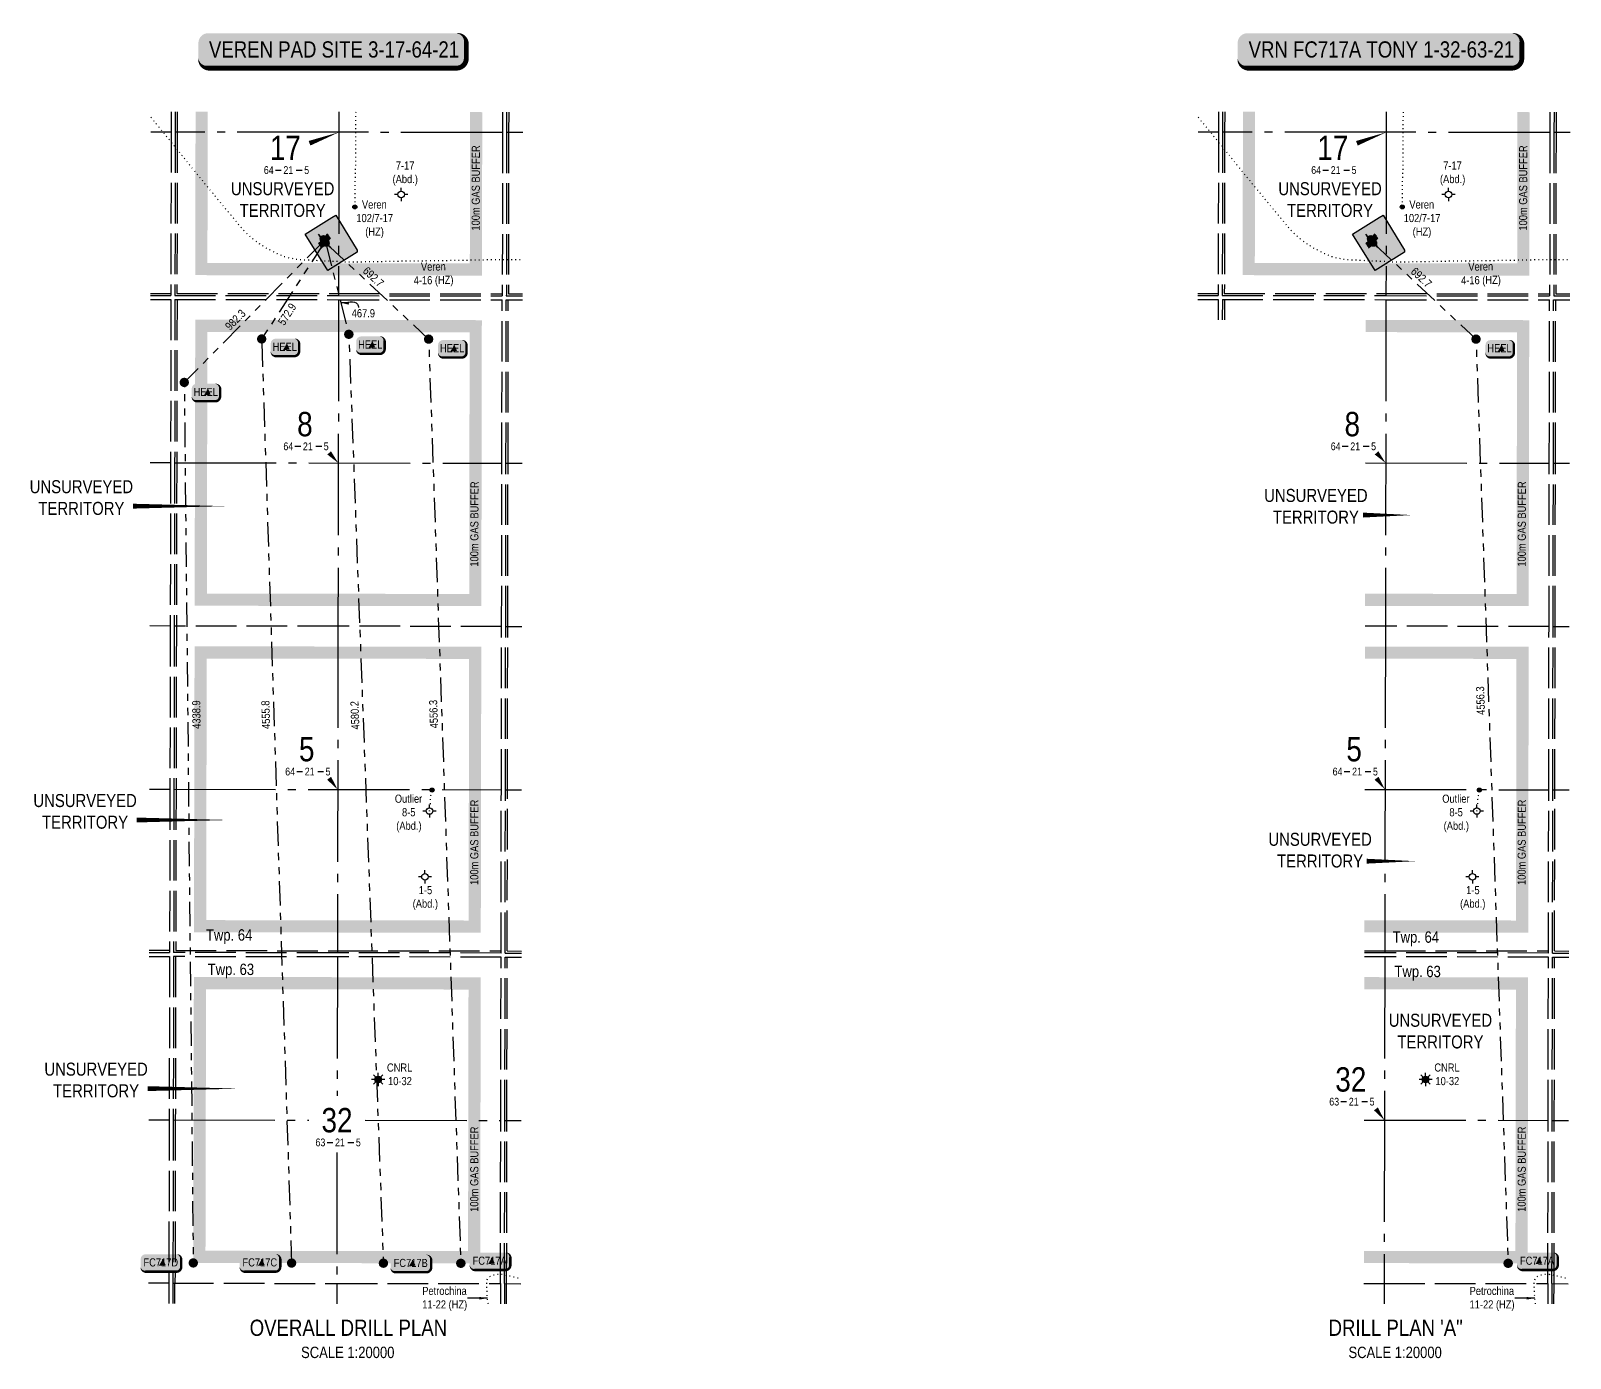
# Model space of a CAD drawing. Extents: x 488725 to 500076, y 6037625 to 6043497.
# Drawn here: x 492533 to 494428, y 6038045 to 6039679 of the extents above; entities that cross this region are included whole.
import ezdxf
from ezdxf.enums import TextEntityAlignment as Align

# ---------------------------------------------------------------- set-up
doc = ezdxf.new("R2010")
doc.units = 0
doc.header["$LTSCALE"] = 5
for name, pattern in [('foc-DOT', [1, 0.2, -0.8]), ('foc-DRILLPATH', [14.75, 6, -1.75, 1.75, -1.75, 1.75, -1.75]), ('foc-QUARTERLINE', [33, 25, -3, 2, -3]), ('foc-UNSURVEYED', [12.5, 10, -2.5])]:
    doc.linetypes.add(name, pattern=pattern)
for name, color, linetype in [('10', 1, 'Continuous'), ('9', 3, 'Continuous'), ('ABADATA-DRILL-T', 8, 'Continuous'), ('AS-DRILL', 8, 'foc-DOT'), ('AS-TARGET-GAS', 182, 'Continuous'), ('AS-TARGET-GAS-H', 181, 'Continuous'), ('D-TXT', 6, 'Continuous'), ('DETAIL-T', 7, 'Continuous'), ('L-BD', 7, 'Continuous'), ('L-MON', 1, 'Continuous'), ('L-QSEC', 8, 'foc-QUARTERLINE'), ('L-SECLBL', 7, 'Continuous'), ('L-UNS-T', 3, 'Continuous'), ('L-USEC', 7, 'foc-UNSURVEYED'), ('P-PDRILLPATH', 12, 'foc-DRILLPATH'), ('P-PROPOSED', 10, 'Continuous'), ('P-PROPOSED-H', 21, 'Continuous')]:
    doc.layers.add(name, color=color, linetype=linetype)
doc.styles.add('80', font='ARIALN.TTF', dxfattribs={"height": 10})
doc.styles.add('80CG', font='ARIALN.TTF', dxfattribs={"height": 10})
doc.styles.add('80L', font='ARIALN.TTF', dxfattribs={"height": 10})
doc.styles.add('SIMPLEX', font='ARIALN.TTF')
doc.dimstyles.new('Compass 5 000', dxfattribs={"dimscale": 5, "dimtxt": 9, "dimasz": 2, "dimexe": 0.2, "dimexo": 0.0625, "dimgap": 0.5, "dimtad": 0, "dimtih": 1, "dimtoh": 1, "dimzin": 0, "dimdsep": 46, "dimtxsty": '80CG', "dimcen": 0.1, "dimse1": 1, "dimse2": 1, "dimclrd": 256, "dimclrt": 256, "dimaunit": 1, "dimadec": 4, "dimazin": 0, "dimtfac": 0.06, "dimtofl": 0, "dimtmove": 0, "dimatfit": 1, "dimfxl": 0.2, "dimtolj": 1, "dimtzin": 0, "dimlwd": -1, "dimarcsym": 0})

# ---------------------------------------------------------------- blocks, each defined once
blk = doc.blocks.new('WC')
at = {"layer": 'L-MON'}
h = blk.add_hatch(color=255, dxfattribs=at)
h.dxf.hatch_style = 1
edge = h.paths.add_edge_path()
edge.add_arc((0, 0), 0.9, 0, 360)
at = {"layer": 'L-MON', "color": 240, "flags": 128}
for points in [[(-0.62, 0.5), (-1.23, 1.12)], [(0.52, 0.61), (1.13, 1.21)], [(-1.18, -1.18), (-0.56, -0.57)], [(1.16, -1.18), (0.56, -0.57)]]:
    blk.add_lwpolyline(points, dxfattribs=at)
at = {"layer": 'L-MON', "color": 240}
for radius in [0.8, 0.373]:
    blk.add_circle((0, 0), radius, dxfattribs=at)
blk = doc.blocks.new('plbh')
at = {"layer": 'L-MON'}
h = blk.add_hatch(color=255, dxfattribs=at)
h.dxf.hatch_style = 1
edge = h.paths.add_edge_path()
edge.add_arc((0, 0), 1.16, 0, 360)
h = blk.add_hatch(color=256, dxfattribs=at)
h.dxf.hatch_style = 1
h.paths.add_polyline_path([(-0.96, 0, 1), (0.96, 0, 1)])
h.paths.add_polyline_path([(0.91, 0, -1), (-0.91, 0, -1)], flags=16)
h.paths.add_polyline_path([(0.45, 0, -1), (-0.45, 0, -1)], flags=0)
h = blk.add_hatch(color=256, dxfattribs=at)
h.dxf.hatch_style = 1
h.paths.add_polyline_path([(-0.45, 0, 1), (0.45, 0, 1)])
h.paths.add_polyline_path([(0.4, 0, -1), (-0.4, 0, -1)], flags=16)
at = {"layer": 'L-MON', "color": 240}
for radius in [0.96, 0.91, 0.45, 0.4]:
    blk.add_circle((0, 0), radius, dxfattribs=at)
blk = doc.blocks.new('BH-Existing')
at = {"layer": 'ABADATA-DRILL-T'}
h = blk.add_hatch(color=256, dxfattribs=at)
h.dxf.hatch_style = 1
edge = h.paths.add_edge_path()
edge.add_arc((0, 0), 0.5, 0, 360)
blk.add_circle((0, 0), 0.5, dxfattribs=at)
blk = doc.blocks.new('GABD')
for p, q in [((-0.81, 0), (-1.62, 0)), ((0, 0.81), (0, 1.62)), ((1.62, 0), (0.81, 0)), ((0, -0.81), (0, -1.62))]:
    blk.add_line(p, q)
blk.add_circle((0, 0), 0.8)
blk = doc.blocks.new('GAS')
h = blk.add_hatch(color=255)
h.dxf.hatch_style = 1
edge = h.paths.add_edge_path()
edge.add_arc((0, 0), 0.9, 0, 360)
for p, q in [((-0.81, 0), (-1.62, 0)), ((-0.57, 0.57), (-1.14, 1.14)), ((0, 0.81), (0, 1.62)), ((0.57, 0.57), (1.14, 1.14)), ((1.62, 0), (0.81, 0)), ((-0.57, -0.57), (-1.14, -1.14)), ((0, -0.81), (0, -1.62)), ((1.14, -1.14), (0.57, -0.57))]:
    blk.add_line(p, q)
blk.add_circle((0, 0), 0.8)
blk = doc.blocks.new('L-SECLBL')
at = {"layer": '9', "color": 7}
for p, q in [((-5.1, -27.8), (-12.3, -27.8)), ((20.7, -27.8), (13.5, -27.8))]:
    blk.add_line(p, q, dxfattribs=at)
at = {"layer": '10', "color": 2, "style": 'SIMPLEX'}
blk.add_attdef('SEC', text='', height=30, dxfattribs=at).set_placement((0, 0), align=Align.MIDDLE)
at = {"layer": '10', "color": 5, "style": '80L'}
blk.add_attdef('TWP', text='', height=9.5, dxfattribs=at).set_placement((-14.4, -27.4), align=Align.MIDDLE_RIGHT)
blk.add_attdef('RGE', text='', height=9.5, dxfattribs=at).set_placement((3.6, -27.4), align=Align.MIDDLE_CENTER)
blk.add_attdef('MER', text='', height=9.5, dxfattribs=at).set_placement((23.2, -27.4), align=Align.MIDDLE_LEFT)
blk = doc.blocks.new('*U522')
h = blk.add_hatch(color=255)
edge = h.paths.add_edge_path()
edge.add_line((-76.5, -11.5), (76.5, -11.5))
edge.add_arc((76.5, -5.5), 6, 270, 360)
edge.add_line((82.5, -5.5), (82.5, 4))
edge.add_arc((76.5, 4), 6, 0, 90)
edge.add_line((76.5, 10), (-76.5, 10))
edge.add_arc((-76.5, 4), 6, 90, 180)
edge.add_line((-82.5, 4), (-82.5, -5.5))
edge.add_arc((-76.5, -5.5), 6, 180, 270)
at = {"color": 14, "flags": 128}
blk.add_lwpolyline([(-76.5, -11.5, 3, 3, 0), (76.5, -11.5, 3, 3, 0.414214), (82.5, -5.5, 3, 3, 0), (82.5, 4, 3, 0, 0.414214), (76.5, 10, 0, 0, 0), (-76.5, 10, 0, 0, 0.414214), (-82.5, 4, 0, 0, 0), (-82.5, -5.5, 0, 3, 0.414214)], format="xyseb", close=True, dxfattribs=at)
at = {"color": 14, "style": '80'}
blk.add_attdef('ENTER_TEXT_001', (-26.85, -4.92), '', height=10, dxfattribs=at)
blk = doc.blocks.new('*U523')
h = blk.add_hatch(color=254)
edge = h.paths.add_edge_path()
edge.add_line((-19, -11.5), (19, -11.5))
edge.add_arc((19, -5.5), 6, 270, 360)
edge.add_line((25, -5.5), (25, 4))
edge.add_arc((19, 4), 6, 0, 90)
edge.add_line((19, 10), (-19, 10))
edge.add_arc((-19, 4), 6, 90, 180)
edge.add_line((-25, 4), (-25, -5.5))
edge.add_arc((-19, -5.5), 6, 180, 270)
at = {"color": 1, "flags": 128}
blk.add_lwpolyline([(-19, -11.5, 3, 3, 0), (19, -11.5, 3, 3, 0.414214), (25, -5.5, 3, 3, 0), (25, 4, 3, 0, 0.414214), (19, 10, 0, 0, 0), (-19, 10, 0, 0, 0.414214), (-25, 4, 0, 0, 0), (-25, -5.5, 0, 3, 0.414214)], format="xyseb", close=True, dxfattribs=at)
blk.add_lwpolyline([(5.8, -3.4, 0, 10, 0), (0, 0, 5, 5, 0)], format="xyseb", dxfattribs=at)
at = {"color": 1, "style": '80'}
blk.add_attdef('ENTER_TEXT_001', (-36, -5), '', height=10, dxfattribs=at)
blk = doc.blocks.new('*U524')
h = blk.add_hatch(color=254)
edge = h.paths.add_edge_path()
edge.add_line((-11.5, -11.5), (11.5, -11.5))
edge.add_arc((11.5, -5.5), 6, 270, 360)
edge.add_line((17.5, -5.5), (17.5, 4))
edge.add_arc((11.5, 4), 6, 0, 90)
edge.add_line((11.5, 10), (-11.5, 10))
edge.add_arc((-11.5, 4), 6, 90, 180)
edge.add_line((-17.5, 4), (-17.5, -5.5))
edge.add_arc((-11.5, -5.5), 6, 180, 270)
at = {"color": 1, "flags": 128}
blk.add_lwpolyline([(-11.5, -11.5, 3, 3, 0), (11.5, -11.5, 3, 3, 0.414214), (17.5, -5.5, 3, 3, 0), (17.5, 4, 3, 0, 0.414214), (11.5, 10, 0, 0, 0), (-11.5, 10, 0, 0, 0.414214), (-17.5, 4, 0, 0, 0), (-17.5, -5.5, 0, 3, 0.414214)], format="xyseb", close=True, dxfattribs=at)
blk.add_lwpolyline([(5.8, -3.4, 0, 10, 0), (0, 0, 5, 5, 0)], format="xyseb", dxfattribs=at)
at = {"color": 1, "style": '80'}
blk.add_attdef('ENTER_TEXT_001', (-36, -5), '', height=10, dxfattribs=at)
blk = doc.blocks.new('*U525')
h = blk.add_hatch(color=255)
edge = h.paths.add_edge_path()
edge.add_line((-81.5, -11.5), (81.5, -11.5))
edge.add_arc((81.5, -5.5), 6, 270, 360)
edge.add_line((87.5, -5.5), (87.5, 4))
edge.add_arc((81.5, 4), 6, 0, 90)
edge.add_line((81.5, 10), (-81.5, 10))
edge.add_arc((-81.5, 4), 6, 90, 180)
edge.add_line((-87.5, 4), (-87.5, -5.5))
edge.add_arc((-81.5, -5.5), 6, 180, 270)
at = {"color": 14, "flags": 128}
blk.add_lwpolyline([(-81.5, -11.5, 3, 3, 0), (81.5, -11.5, 3, 3, 0.414214), (87.5, -5.5, 3, 3, 0), (87.5, 4, 3, 0, 0.414214), (81.5, 10, 0, 0, 0), (-81.5, 10, 0, 0, 0.414214), (-87.5, 4, 0, 0, 0), (-87.5, -5.5, 0, 3, 0.414214)], format="xyseb", close=True, dxfattribs=at)
at = {"color": 14, "style": '80'}
blk.add_attdef('ENTER_TEXT_001', (-26.85, -4.92), '', height=10, dxfattribs=at)

msp = doc.modelspace()

# ---------------------------------------------------------------- hatches: boundary and pattern name
at = {"layer": 'AS-TARGET-GAS-H'}
h = msp.add_hatch(color=256, dxfattribs=at)
h.dxf.hatch_style = 1
h.paths.add_polyline_path([(493088.84, 6039579.151), (493073.848, 6039579.177), (493073.529, 6039393.006), (492750.579, 6039393.46), (492750.966, 6039579.597), (492735.974, 6039579.628), (492735.556, 6039378.489), (493088.495, 6039377.993)])
h = msp.add_hatch(color=256, dxfattribs=at)
h.dxf.hatch_style = 1
h.paths.add_polyline_path([(494377.991, 6039579.151), (494362.999, 6039579.177), (494362.68, 6039393.006), (494039.73, 6039393.46), (494040.117, 6039579.597), (494025.125, 6039579.628), (494024.707, 6039378.489), (494377.646, 6039377.993)])
h = msp.add_hatch(color=256, dxfattribs=at)
h.dxf.hatch_style = 1
h.paths.add_polyline_path([(493088.33, 6039323.055), (492735.579, 6039323.55), (492734.847, 6038971.466), (493087.726, 6038970.974)])
h.paths.add_polyline_path([(493073.312, 6039308.084), (493072.759, 6038985.987), (492749.87, 6038986.437), (492750.54, 6039308.537)], flags=16)
h = msp.add_hatch(color=256, dxfattribs=at)
h.dxf.hatch_style = 1
h.paths.add_polyline_path([(494377.481, 6039323.055), (494176.118, 6039323.338), (494176.089, 6039308.346), (494362.463, 6039308.084), (494361.91, 6038985.987), (494175.478, 6038986.247), (494175.45, 6038971.254), (494376.877, 6038970.974)])
h = msp.add_hatch(color=256, dxfattribs=at)
h.dxf.hatch_style = 1
h.paths.add_polyline_path([(493087.64, 6038921), (492734.743, 6038921.495), (492734.011, 6038569.415), (493087.036, 6038568.92)])
h.paths.add_polyline_path([(493072.622, 6038906.029), (493072.07, 6038583.934), (492749.034, 6038584.386), (492749.704, 6038906.482)], flags=16)
h = msp.add_hatch(color=256, dxfattribs=at)
h.dxf.hatch_style = 1
h.paths.add_polyline_path([(494376.791, 6038921), (494175.355, 6038921.282), (494175.327, 6038906.29), (494361.773, 6038906.029), (494361.221, 6038583.934), (494174.716, 6038584.195), (494174.687, 6038569.203), (494376.187, 6038568.92)])
h = msp.add_hatch(color=256, dxfattribs=at)
h.dxf.hatch_style = 1
h.paths.add_polyline_path([(493086.942, 6038513.919), (492733.897, 6038514.413), (492733.167, 6038162.346), (493086.337, 6038161.851)])
h.paths.add_polyline_path([(493071.924, 6038498.948), (493071.371, 6038176.864), (492748.19, 6038177.317), (492748.858, 6038499.4)], flags=16)
h = msp.add_hatch(color=256, dxfattribs=at)
h.dxf.hatch_style = 1
h.paths.add_polyline_path([(494376.093, 6038513.919), (494174.583, 6038514.201), (494174.555, 6038499.209), (494361.075, 6038498.948), (494360.522, 6038176.864), (494173.944, 6038177.126), (494173.916, 6038162.134), (494375.488, 6038161.851)])
at = {"layer": 'P-PROPOSED-H'}
h = msp.add_hatch(color=256, dxfattribs=at)
h.dxf.hatch_style = 1
h.paths.add_polyline_path([(492870.88, 6039429.142), (492903.798, 6039449.573), (492908.678, 6039452.515), (492934.849, 6039409.12), (492934.674, 6039406.671), (492898.688, 6039384.337)])
h = msp.add_hatch(color=256, dxfattribs=at)
h.dxf.hatch_style = 1
h.paths.add_polyline_path([(494160.031, 6039429.142), (494192.949, 6039449.573), (494197.829, 6039452.515), (494224, 6039409.12), (494223.825, 6039406.671), (494187.839, 6039384.337)])

# ---------------------------------------------------------------- linework, layer by layer
at = {"layer": 'AS-DRILL', "flags": 128}
for points in [[(492680.942, 6039572.922), (492683.252, 6039570.132), (492687.56, 6039564.755), (492696.304, 6039554.116), (492700.646, 6039548.784), (492704.999, 6039543.444), (492709.365, 6039538.12), (492713.683, 6039532.76), (492718.008, 6039527.399), (492722.323, 6039522.032), (492726.621, 6039516.647), (492735.267, 6039505.919), (492743.947, 6039495.255), (492748.29, 6039489.918), (492757.111, 6039479.371), (492761.492, 6039474.069), (492765.83, 6039468.725), (492770.228, 6039463.437), (492774.618, 6039458.153), (492779.051, 6039452.901), (492783.462, 6039447.619), (492787.77, 6039442.267), (492792.135, 6039436.96), (492796.734, 6039431.85), (492801.711, 6039427.088), (492807.014, 6039422.716), (492812.497, 6039418.584), (492818.212, 6039414.796), (492824.175, 6039411.377), (492830.211, 6039408.085), (492836.388, 6039405.063), (492842.716, 6039402.373), (492849.225, 6039400.198), (492862.728, 6039397.754), (492869.577, 6039397.407), (492883.323, 6039396.845), (492897.061, 6039396.074), (492899.941, 6039396.002), (492910.832, 6039395.524), (492914.266, 6039395.297), (492921.153, 6039394.986), (492924.045, 6039394.916), (492930.943, 6039394.892), (492937.828, 6039395), (492948.171, 6039395.144), (492955.051, 6039395.266), (492961.939, 6039395.422), (492968.82, 6039395.555), (492975.7, 6039395.689), (492982.58, 6039395.833), (492989.463, 6039395.946), (492996.348, 6039396.025), (493003.224, 6039396.121), (493010.104, 6039396.21), (493016.992, 6039396.284), (493023.892, 6039396.367), (493030.76, 6039396.476), (493037.648, 6039396.597), (493044.538, 6039396.706), (493051.416, 6039396.807), (493058.296, 6039396.898), (493072.084, 6039397.123), (493078.972, 6039397.281), (493092.738, 6039397.591), (493099.616, 6039397.715), (493106.458, 6039397.739), (493113.348, 6039397.697), (493120.238, 6039397.711), (493134.004, 6039397.811), (493138.45, 6039397.871)], [(492933.032, 6039579.341), (492933.01, 6039576.249), (492932.907, 6039569.031), (492932.803, 6039561.787), (492932.794, 6039554.577), (492932.766, 6039547.352), (492932.732, 6039540.137), (492932.719, 6039532.912), (492932.763, 6039525.691), (492932.787, 6039518.466), (492932.656, 6039511.254), (492932.415, 6039504.024), (492932.154, 6039496.807), (492932.005, 6039489.598), (492931.979, 6039482.355), (492932.006, 6039475.127), (492932.017, 6039467.882), (492932.016, 6039466.035), (492932.02, 6039462.535)], [(493970.093, 6039572.922), (493972.404, 6039570.132), (493976.711, 6039564.755), (493985.455, 6039554.116), (493989.798, 6039548.784), (493994.15, 6039543.444), (493998.516, 6039538.12), (494002.834, 6039532.76), (494007.159, 6039527.399), (494011.474, 6039522.032), (494015.772, 6039516.647), (494024.418, 6039505.919), (494033.098, 6039495.255), (494037.441, 6039489.918), (494046.262, 6039479.371), (494050.643, 6039474.069), (494054.981, 6039468.725), (494059.379, 6039463.437), (494063.769, 6039458.153), (494068.202, 6039452.901), (494072.613, 6039447.619), (494076.921, 6039442.267), (494081.286, 6039436.96), (494085.885, 6039431.85), (494090.862, 6039427.088), (494096.165, 6039422.716), (494101.648, 6039418.584), (494107.363, 6039414.796), (494113.326, 6039411.377), (494119.362, 6039408.085), (494125.539, 6039405.063), (494131.867, 6039402.373), (494138.376, 6039400.198), (494151.879, 6039397.754), (494158.728, 6039397.407), (494172.474, 6039396.845), (494186.212, 6039396.074), (494189.092, 6039396.002), (494199.983, 6039395.524), (494203.417, 6039395.297), (494210.304, 6039394.986), (494213.196, 6039394.916), (494220.094, 6039394.892), (494226.979, 6039395), (494237.322, 6039395.144), (494244.202, 6039395.266), (494251.09, 6039395.422), (494257.971, 6039395.555), (494264.851, 6039395.689), (494271.731, 6039395.833), (494278.614, 6039395.946), (494285.499, 6039396.025), (494292.375, 6039396.121), (494299.255, 6039396.21), (494306.143, 6039396.284), (494313.043, 6039396.367), (494319.911, 6039396.476), (494326.799, 6039396.597), (494333.689, 6039396.706), (494340.567, 6039396.807), (494347.447, 6039396.898), (494361.235, 6039397.123), (494368.123, 6039397.281), (494381.889, 6039397.591), (494388.767, 6039397.715), (494395.609, 6039397.739), (494402.499, 6039397.697), (494409.389, 6039397.711), (494423.155, 6039397.811), (494427.601, 6039397.871)], [(494222.183, 6039579.341), (494222.161, 6039576.249), (494222.058, 6039569.031), (494221.954, 6039561.787), (494221.946, 6039554.577), (494221.917, 6039547.352), (494221.884, 6039540.137), (494221.87, 6039532.912), (494221.914, 6039525.691), (494221.938, 6039518.466), (494221.807, 6039511.254), (494221.566, 6039504.024), (494221.305, 6039496.807), (494221.157, 6039489.598), (494221.13, 6039482.355), (494221.157, 6039475.127), (494221.168, 6039467.882), (494221.167, 6039466.035), (494221.171, 6039462.535)], [(493023.721, 6038718.941), (493023.721, 6038718.941), (493023.731, 6038718.921), (493023.788, 6038718.811), (493023.881, 6038718.711), (493023.963, 6038718.763), (493024.026, 6038718.938), (493024.021, 6038719.1), (493023.947, 6038719.243), (493023.9, 6038719.411), (493023.842, 6038719.626), (493023.738, 6038719.821), (493023.543, 6038719.881), (493023.445, 6038719.786), (493023.423, 6038719.689), (493023.405, 6038719.641), (493023.393, 6038719.676), (493023.375, 6038719.762), (493023.345, 6038719.892), (493023.331, 6038719.924), (493023.323, 6038719.944), (493023.323, 6038719.974), (493023.336, 6038720.019), (493023.358, 6038720.089), (493023.381, 6038720.182), (493023.409, 6038720.291), (493023.449, 6038720.426), (493023.499, 6038720.596), (493023.565, 6038720.794), (493023.633, 6038721.014), (493023.701, 6038721.261), (493023.766, 6038721.536), (493023.829, 6038721.843), (493023.885, 6038722.186), (493023.938, 6038722.57), (493023.994, 6038722.985), (493024.05, 6038723.425), (493024.118, 6038723.893), (493024.196, 6038724.37), (493024.275, 6038724.855), (493024.373, 6038725.362), (493024.499, 6038725.902), (493024.643, 6038726.479), (493024.797, 6038727.096), (493024.935, 6038727.751), (493025.049, 6038728.438), (493025.128, 6038729.151), (493025.169, 6038729.871), (493025.186, 6038730.578), (493025.199, 6038731.273), (493025.221, 6038731.953), (493025.249, 6038732.616), (493025.271, 6038733.266), (493025.299, 6038733.898), (493025.35, 6038734.513), (493025.417, 6038735.118), (493025.48, 6038735.72), (493025.539, 6038736.298), (493025.592, 6038736.832), (493025.656, 6038737.332), (493025.742, 6038737.81), (493025.83, 6038738.252), (493025.911, 6038738.682), (493025.994, 6038739.104), (493026.055, 6038739.512), (493026.096, 6038739.894), (493026.136, 6038740.254), (493026.197, 6038740.576), (493026.267, 6038740.856), (493026.34, 6038741.114), (493026.408, 6038741.371), (493026.476, 6038741.626), (493026.544, 6038741.866), (493026.6, 6038742.078), (493026.65, 6038742.278), (493026.7, 6038742.478), (493026.743, 6038742.665), (493026.779, 6038742.845), (493026.809, 6038743.008), (493026.862, 6038743.32), (493026.89, 6038743.48), (493026.918, 6038743.633), (493026.935, 6038743.76), (493026.956, 6038743.935), (493026.971, 6038744.192), (493026.959, 6038744.492), (493026.962, 6038744.537)], [(494312.872, 6038718.941), (494312.872, 6038718.941), (494312.882, 6038718.921), (494312.94, 6038718.811), (494313.032, 6038718.711), (494313.114, 6038718.763), (494313.177, 6038718.938), (494313.173, 6038719.1), (494313.098, 6038719.243), (494313.051, 6038719.411), (494312.994, 6038719.626), (494312.889, 6038719.821), (494312.694, 6038719.881), (494312.596, 6038719.786), (494312.574, 6038719.689), (494312.556, 6038719.641), (494312.544, 6038719.676), (494312.526, 6038719.762), (494312.497, 6038719.892), (494312.482, 6038719.924), (494312.474, 6038719.944), (494312.474, 6038719.974), (494312.487, 6038720.019), (494312.509, 6038720.089), (494312.532, 6038720.182), (494312.56, 6038720.291), (494312.6, 6038720.426), (494312.65, 6038720.596), (494312.716, 6038720.794), (494312.784, 6038721.014), (494312.852, 6038721.261), (494312.917, 6038721.536), (494312.98, 6038721.843), (494313.036, 6038722.186), (494313.089, 6038722.57), (494313.145, 6038722.985), (494313.201, 6038723.425), (494313.269, 6038723.893), (494313.347, 6038724.37), (494313.426, 6038724.855), (494313.524, 6038725.362), (494313.65, 6038725.902), (494313.794, 6038726.479), (494313.948, 6038727.096), (494314.086, 6038727.751), (494314.2, 6038728.438), (494314.279, 6038729.151), (494314.32, 6038729.871), (494314.337, 6038730.578), (494314.35, 6038731.273), (494314.372, 6038731.953), (494314.4, 6038732.616), (494314.422, 6038733.266), (494314.45, 6038733.898), (494314.501, 6038734.513), (494314.568, 6038735.118), (494314.631, 6038735.72), (494314.69, 6038736.298), (494314.743, 6038736.832), (494314.807, 6038737.332), (494314.893, 6038737.81), (494314.981, 6038738.252), (494315.062, 6038738.682), (494315.145, 6038739.104), (494315.206, 6038739.512), (494315.247, 6038739.894), (494315.287, 6038740.254), (494315.348, 6038740.576), (494315.418, 6038740.856), (494315.491, 6038741.114), (494315.559, 6038741.371), (494315.627, 6038741.626), (494315.695, 6038741.866), (494315.751, 6038742.078), (494315.801, 6038742.278), (494315.851, 6038742.478), (494315.894, 6038742.665), (494315.93, 6038742.845), (494315.96, 6038743.008), (494316.013, 6038743.32), (494316.041, 6038743.48), (494316.069, 6038743.633), (494316.086, 6038743.76), (494316.107, 6038743.935), (494316.122, 6038744.192), (494316.11, 6038744.492), (494316.113, 6038744.537)], [(493096.004, 6038111.864), (493095.941, 6038112.486), (493095.821, 6038113.818), (493095.661, 6038115.236), (493095.444, 6038116.822), (493095.206, 6038118.437), (493095.077, 6038120.052), (493095.045, 6038121.617), (493094.992, 6038123.103), (493094.945, 6038124.58), (493094.918, 6038126.033), (493094.868, 6038127.338), (493094.797, 6038128.656), (493094.728, 6038130.136), (493094.653, 6038131.558), (493094.568, 6038132.886), (493094.5, 6038134.196), (493094.45, 6038135.501), (493094.39, 6038136.919), (493094.42, 6038138.471), (493094.628, 6038140.081), (493095.041, 6038141.653), (493095.674, 6038143.089), (493096.578, 6038144.343), (493097.75, 6038145.458), (493099.092, 6038146.393), (493100.588, 6038147.09), (493102.332, 6038147.627), (493104.455, 6038148.046), (493106.931, 6038148.339), (493109.686, 6038148.474), (493112.758, 6038148.311), (493116.249, 6038147.755), (493118.226, 6038147.363), (493119.948, 6038147.023), (493120.191, 6038146.977), (493121.695, 6038146.687), (493123.412, 6038146.332), (493125.256, 6038145.881), (493127.208, 6038145.382), (493129.339, 6038144.838), (493131.593, 6038144.257), (493134.005, 6038143.675), (493136.279, 6038143.148)], [(494385.156, 6038111.864), (494385.092, 6038112.486), (494384.972, 6038113.818), (494384.812, 6038115.236), (494384.595, 6038116.822), (494384.358, 6038118.437), (494384.228, 6038120.052), (494384.196, 6038121.617), (494384.143, 6038123.103), (494384.096, 6038124.58), (494384.069, 6038126.033), (494384.019, 6038127.338), (494383.949, 6038128.656), (494383.879, 6038130.136), (494383.804, 6038131.558), (494383.719, 6038132.886), (494383.651, 6038134.196), (494383.601, 6038135.501), (494383.541, 6038136.919), (494383.571, 6038138.471), (494383.779, 6038140.081), (494384.192, 6038141.653), (494384.825, 6038143.089), (494385.729, 6038144.343), (494386.901, 6038145.458), (494388.243, 6038146.393), (494389.739, 6038147.09), (494391.483, 6038147.627), (494393.606, 6038148.046), (494396.082, 6038148.339), (494398.837, 6038148.474), (494401.909, 6038148.311), (494405.401, 6038147.755), (494407.377, 6038147.363), (494409.099, 6038147.023), (494409.342, 6038146.977), (494410.846, 6038146.687), (494412.563, 6038146.332), (494414.407, 6038145.881), (494416.359, 6038145.382), (494418.49, 6038144.838), (494420.744, 6038144.257), (494423.156, 6038143.675), (494425.43, 6038143.148)]]:
    msp.add_lwpolyline(points, dxfattribs=at)
at = {"layer": 'L-QSEC'}
for p, q in [((492912.404, 6039579.394), (492912.356, 6039554.381)), ((494201.555, 6039579.394), (494201.507, 6039554.381)), ((492705.903, 6039554.674), (492680.89, 6039554.709)), ((492912.356, 6039554.381), (492710.935, 6039554.662)), ((492912.356, 6039554.381), (492911.973, 6039353.254)), ((493113.784, 6039554.1), (492912.356, 6039554.381)), ((493138.771, 6039554.064), (493118.816, 6039554.093)), ((493995.054, 6039554.674), (493970.041, 6039554.709)), ((494201.507, 6039554.381), (494000.086, 6039554.662)), ((494201.507, 6039554.381), (494201.124, 6039353.254)), ((494402.935, 6039554.1), (494201.507, 6039554.381)), ((494427.922, 6039554.064), (494407.967, 6039554.093)), ((492912.001, 6039348.29), (492911.238, 6038946.234)), ((494201.152, 6039348.29), (494200.389, 6038946.234)), ((492705.198, 6039147.552), (492680.211, 6039147.588)), ((492710.226, 6039147.545), (493113.015, 6039146.98)), ((493118.042, 6039146.972), (493138.002, 6039146.944)), ((494175.784, 6039147.297), (494402.166, 6039146.98)), ((494407.193, 6039146.972), (494427.153, 6039146.944)), ((492911.238, 6038946.234), (492910.476, 6038544.181)), ((494200.389, 6038946.234), (494199.627, 6038544.181)), ((492679.375, 6038745.531), (492704.363, 6038745.496)), ((492709.39, 6038745.489), (493112.325, 6038744.924)), ((493117.353, 6038744.917), (493137.312, 6038744.889)), ((494175.021, 6038745.241), (494401.476, 6038744.924)), ((494406.504, 6038744.917), (494426.463, 6038744.889)), ((492910.466, 6038539.153), (492910.142, 6038368.117)), ((494199.617, 6038539.153), (494199.236, 6038338.132)), ((492678.53, 6038338.458), (492703.517, 6038338.423)), ((492708.545, 6038338.416), (492875.469, 6038338.181)), ((492944.715, 6038338.084), (493111.627, 6038337.849)), ((493116.654, 6038337.842), (493136.614, 6038337.814)), ((494174.249, 6038338.168), (494400.778, 6038337.849)), ((494199.236, 6038338.132), (494198.856, 6038137.113)), ((494405.805, 6038337.842), (494425.765, 6038337.814)), ((492910.01, 6038298.153), (492909.705, 6038137.113)), ((492909.705, 6038137.113), (492909.657, 6038112.126)), ((494198.856, 6038137.113), (494198.808, 6038112.126))]:
    msp.add_line(p, q, dxfattribs=at)
at = {"layer": 'L-SECLBL', "flags": 128}
for points in [[(492912.356, 6039554.381, 0, 5.997, 0), (492876.213, 6039540.87, 0, 0, 0)], [(494201.507, 6039554.381, 0, 5.997, 0), (494165.364, 6039540.87, 0, 0, 0)], [(492911.62, 6039147.262, 0, 5.997, 0), (492900.391, 6039159.668, 0, 0, 0)], [(494200.771, 6039147.262, 0, 5.997, 0), (494189.542, 6039159.668, 0, 0, 0)], [(492910.857, 6038745.206, 0, 5.997, 0), (492900.379, 6038759.083, 0, 0, 0)], [(494200.008, 6038745.206, 0, 5.997, 0), (494189.53, 6038759.083, 0, 0, 0)], [(494199.236, 6038338.132, 0, 5.997, 0), (494188.759, 6038352.009, 0, 0, 0)]]:
    msp.add_lwpolyline(points, format="xyseb", dxfattribs=at)
at = {"layer": 'L-UNS-T', "color": 3, "flags": 128}
for points in [[(492771.948, 6039094.08, 0, 5.997, 0), (492658.83, 6039094.063, 0, 0, 0)], [(494233.088, 6039083.098, 0, 5.997, 0), (494172.982, 6039083.09, 0, 0, 0)], [(492776.504, 6038707.678, 0, 5.997, 0), (492663.386, 6038707.661, 0, 0, 0)], [(494237.319, 6038656.975, 0, 5.997, 0), (494177.213, 6038656.966, 0, 0, 0)], [(492790.054, 6038376.96, 0, 5.997, 0), (492676.937, 6038376.944, 0, 0, 0)]]:
    msp.add_lwpolyline(points, format="xyseb", dxfattribs=at)
at = {"layer": 'L-USEC'}
for p, q in [((492705.955, 6039579.687), (492705.903, 6039554.674)), ((492710.987, 6039579.68), (492710.935, 6039554.663)), ((492713.504, 6039579.676), (492713.452, 6039554.658)), ((493113.827, 6039579.108), (493113.784, 6039554.1)), ((493118.859, 6039579.101), (493118.816, 6039554.091)), ((493121.376, 6039579.097), (493121.333, 6039554.087)), ((493995.106, 6039579.687), (493995.054, 6039554.674)), ((494000.138, 6039579.68), (494000.086, 6039554.663)), ((494002.655, 6039579.676), (494002.603, 6039554.658)), ((494402.978, 6039579.108), (494402.935, 6039554.1)), ((494408.01, 6039579.101), (494407.967, 6039554.091)), ((494410.527, 6039579.097), (494410.484, 6039554.087)), ((492705.903, 6039554.674), (492705.49, 6039356.056)), ((492710.935, 6039554.663), (492710.522, 6039356.046)), ((492713.452, 6039554.658), (492713.039, 6039356.04)), ((493113.784, 6039554.1), (493113.444, 6039355.483)), ((493118.816, 6039554.091), (493118.475, 6039355.474)), ((493121.333, 6039554.087), (493120.993, 6039355.47)), ((493995.054, 6039554.674), (493994.641, 6039356.056)), ((494000.086, 6039554.663), (493999.673, 6039356.046)), ((494002.603, 6039554.658), (494002.19, 6039356.04)), ((494402.935, 6039554.1), (494402.595, 6039355.483)), ((494407.967, 6039554.091), (494407.626, 6039355.474)), ((494410.484, 6039554.087), (494410.144, 6039355.47)), ((492680.629, 6039348.616), (492705.616, 6039348.58)), ((492680.636, 6039353.58), (492705.482, 6039353.544)), ((492680.639, 6039356.097), (492705.485, 6039356.061)), ((492705.616, 6039348.58), (492705.198, 6039147.552)), ((492705.482, 6039353.544), (492705.485, 6039353.544)), ((492705.485, 6039356.061), (492705.49, 6039356.061)), ((492705.49, 6039356.056), (492705.485, 6039353.544)), ((492710.643, 6039348.573), (492710.226, 6039147.542)), ((492710.522, 6039356.046), (492710.517, 6039353.537)), ((492710.517, 6039353.537), (492911.974, 6039353.254)), ((492710.643, 6039348.573), (492912.001, 6039348.29)), ((492713.156, 6039348.569), (492712.738, 6039147.542)), ((492713.039, 6039356.051), (492911.978, 6039355.771)), ((492911.974, 6039353.254), (493113.438, 6039352.971)), ((492911.978, 6039355.771), (493113.441, 6039355.488)), ((492912.001, 6039348.29), (493113.36, 6039348.007)), ((493113.015, 6039146.98), (493113.36, 6039348.007)), ((493113.438, 6039352.971), (493113.439, 6039352.971)), ((493113.444, 6039355.483), (493113.439, 6039352.971)), ((493113.442, 6039355.488), (493113.444, 6039355.488)), ((493118.042, 6039146.971), (493118.387, 6039348)), ((493118.387, 6039348), (493138.347, 6039347.971)), ((493118.475, 6039355.474), (493118.471, 6039352.964)), ((493118.471, 6039352.964), (493138.425, 6039352.935)), ((493120.555, 6039146.969), (493120.9, 6039347.996)), ((493120.993, 6039355.477), (493138.429, 6039355.452)), ((493969.78, 6039348.616), (493994.767, 6039348.58)), ((493969.787, 6039353.58), (493994.633, 6039353.544)), ((493969.791, 6039356.097), (493994.636, 6039356.061)), ((493994.633, 6039353.544), (493994.636, 6039353.544)), ((493994.636, 6039356.061), (493994.641, 6039356.061)), ((493994.641, 6039356.056), (493994.636, 6039353.544)), ((493994.767, 6039348.58), (493994.715, 6039323.593)), ((493999.673, 6039356.046), (493999.668, 6039353.537)), ((493999.668, 6039353.537), (494201.125, 6039353.254)), ((493999.795, 6039348.573), (493999.743, 6039323.586)), ((493999.795, 6039348.573), (494201.152, 6039348.29)), ((494002.19, 6039356.051), (494201.129, 6039355.771)), ((494002.307, 6039348.569), (494002.255, 6039323.583)), ((494201.125, 6039353.254), (494402.589, 6039352.971)), ((494201.129, 6039355.771), (494402.592, 6039355.488)), ((494201.152, 6039348.29), (494402.511, 6039348.007)), ((494402.166, 6039146.98), (494402.511, 6039348.007)), ((494402.589, 6039352.971), (494402.59, 6039352.971)), ((494402.595, 6039355.483), (494402.59, 6039352.971)), ((494402.593, 6039355.488), (494402.595, 6039355.488)), ((494407.193, 6039146.971), (494407.538, 6039348)), ((494407.538, 6039348), (494427.498, 6039347.971)), ((494407.626, 6039355.474), (494407.622, 6039352.964)), ((494407.622, 6039352.964), (494427.576, 6039352.935)), ((494409.706, 6039146.969), (494410.051, 6039347.996)), ((494410.144, 6039355.477), (494427.58, 6039355.452)), ((492705.198, 6039147.552), (492704.78, 6038946.524)), ((492710.226, 6039147.542), (492709.808, 6038946.513)), ((492712.738, 6039147.542), (492712.32, 6038946.513)), ((493112.67, 6038945.952), (493113.015, 6039146.98)), ((493117.697, 6038945.943), (493118.042, 6039146.971)), ((493120.21, 6038945.941), (493120.555, 6039146.969)), ((494401.821, 6038945.952), (494402.166, 6039146.98)), ((494406.848, 6038945.943), (494407.193, 6039146.971)), ((494409.361, 6038945.941), (494409.706, 6039146.969)), ((492704.78, 6038946.524), (492679.793, 6038946.559)), ((492704.78, 6038946.524), (492704.363, 6038745.496)), ((492709.808, 6038946.513), (492709.39, 6038745.485)), ((492911.238, 6038946.234), (492709.808, 6038946.517)), ((492712.32, 6038946.513), (492711.902, 6038745.485)), ((493112.67, 6038945.952), (492911.238, 6038946.234)), ((493112.325, 6038744.924), (493112.67, 6038945.952)), ((493117.353, 6038744.915), (493117.697, 6038945.943)), ((493117.697, 6038945.945), (493137.657, 6038945.917)), ((493119.865, 6038744.914), (493120.21, 6038945.941)), ((494200.389, 6038946.234), (494175.402, 6038946.27)), ((494401.821, 6038945.952), (494200.389, 6038946.234)), ((494401.476, 6038744.924), (494401.821, 6038945.952)), ((494406.504, 6038744.915), (494406.848, 6038945.943)), ((494406.848, 6038945.945), (494426.808, 6038945.917)), ((494409.016, 6038744.914), (494409.361, 6038945.941)), ((492704.363, 6038745.496), (492703.944, 6038544.47)), ((492709.39, 6038745.485), (492708.972, 6038544.463)), ((492711.902, 6038745.485), (492711.49, 6038546.972)), ((493111.981, 6038543.898), (493112.325, 6038744.924)), ((493117.008, 6038543.891), (493117.353, 6038744.915)), ((493119.525, 6038546.4), (493119.865, 6038744.914)), ((494401.132, 6038543.898), (494401.476, 6038744.924)), ((494406.159, 6038543.891), (494406.504, 6038744.915)), ((494408.676, 6038546.4), (494409.016, 6038744.914)), ((492703.95, 6038546.982), (492678.963, 6038547.017)), ((492711.49, 6038546.972), (492910.481, 6038546.693)), ((492910.481, 6038546.693), (493111.985, 6038546.411)), ((493119.525, 6038546.4), (493136.972, 6038546.376)), ((494174.645, 6038546.728), (494199.632, 6038546.693)), ((494199.632, 6038546.693), (494401.136, 6038546.411)), ((494408.676, 6038546.4), (494426.123, 6038546.376)), ((492678.947, 6038539.477), (492703.934, 6038539.442)), ((492678.958, 6038544.505), (492703.944, 6038544.47)), ((492703.934, 6038539.442), (492703.517, 6038338.423)), ((492708.961, 6038539.435), (492708.545, 6038338.412)), ((492910.466, 6038539.153), (492708.961, 6038539.435)), ((492910.473, 6038544.181), (492708.972, 6038544.463)), ((492711.474, 6038539.432), (492711.057, 6038338.412)), ((493111.972, 6038538.871), (492910.466, 6038539.153)), ((493111.981, 6038543.898), (492910.473, 6038544.181)), ((493111.627, 6038337.849), (493111.972, 6038538.871)), ((493116.654, 6038337.841), (493116.999, 6038538.864)), ((493116.999, 6038538.864), (493136.959, 6038538.836)), ((493117.008, 6038543.891), (493136.968, 6038543.863)), ((493119.167, 6038337.839), (493119.512, 6038538.86)), ((494199.617, 6038539.153), (494174.63, 6038539.188)), ((494199.624, 6038544.181), (494174.64, 6038544.216)), ((494401.123, 6038538.871), (494199.617, 6038539.153)), ((494401.132, 6038543.898), (494199.624, 6038544.181)), ((494400.778, 6038337.849), (494401.123, 6038538.871)), ((494405.805, 6038337.841), (494406.15, 6038538.864)), ((494406.15, 6038538.864), (494426.11, 6038538.836)), ((494406.159, 6038543.891), (494426.119, 6038543.863)), ((494408.318, 6038337.839), (494408.663, 6038538.86)), ((492703.517, 6038338.423), (492703.101, 6038137.405)), ((492708.545, 6038338.412), (492708.128, 6038137.394)), ((492711.057, 6038338.412), (492710.64, 6038137.394)), ((493111.281, 6038136.829), (493111.627, 6038337.849)), ((493116.309, 6038136.821), (493116.654, 6038337.841)), ((493118.821, 6038136.819), (493119.167, 6038337.839)), ((494400.432, 6038136.829), (494400.778, 6038337.849)), ((494405.46, 6038136.821), (494405.805, 6038337.841)), ((494407.972, 6038136.819), (494408.318, 6038337.839)), ((492703.101, 6038137.405), (492678.114, 6038137.44)), ((492703.101, 6038137.405), (492703.049, 6038112.418)), ((492708.128, 6038137.394), (492708.076, 6038112.411)), ((492708.128, 6038137.397), (492909.705, 6038137.113)), ((492710.589, 6038112.407), (492710.64, 6038137.394)), ((492909.705, 6038137.113), (493111.281, 6038136.829)), ((493111.281, 6038136.829), (493111.238, 6038111.842)), ((493116.309, 6038136.821), (493116.266, 6038111.835)), ((493116.309, 6038136.822), (493136.268, 6038136.794)), ((493118.778, 6038111.832), (493118.821, 6038136.819)), ((494173.869, 6038137.148), (494198.856, 6038137.113)), ((494198.856, 6038137.113), (494400.432, 6038136.829)), ((494400.432, 6038136.829), (494400.39, 6038111.842)), ((494405.46, 6038136.821), (494405.417, 6038111.835)), ((494405.46, 6038136.822), (494425.419, 6038136.794)), ((494407.929, 6038111.832), (494407.972, 6038136.819))]:
    msp.add_line(p, q, dxfattribs=at)
at = {"layer": 'P-PDRILLPATH', "flags": 128}
for points in [[(492894.539, 6039421.117), (492722.097, 6039246.451), (492733.172, 6038162.354)], [(492895.189, 6039420.074), (492817.344, 6039299.942), (492854.172, 6038162.18)], [(492895.84, 6039419.028), (492924.594, 6039305.692), (492967.173, 6038162.021)], [(492896.49, 6039417.984), (493022.845, 6039299.693), (493062.424, 6038161.886)], [(494185.641, 6039417.984), (494311.996, 6039299.693), (494351.575, 6038161.886)]]:
    msp.add_lwpolyline(points, dxfattribs=at)
at = {"layer": 'P-PROPOSED', "flags": 128}
for points in [[(492870.88, 6039429.142), (492903.798, 6039449.573), (492908.678, 6039452.515), (492934.849, 6039409.12), (492934.674, 6039406.671), (492898.688, 6039384.337), (492870.88, 6039429.142)], [(494160.031, 6039429.142), (494192.949, 6039449.573), (494197.829, 6039452.515), (494224, 6039409.12), (494223.825, 6039406.671), (494187.839, 6039384.337), (494160.031, 6039429.142)]]:
    msp.add_lwpolyline(points, close=True, dxfattribs=at)

# ---------------------------------------------------------------- block references
ref = msp.add_blockref('*U522', (492904.342, 6039656.374), dxfattribs=dict(xscale=1.998433534649899, yscale=1.998433534649899, zscale=1.998433534649899))
ref.add_attrib('ENTER_TEXT_001', 'VEREN PAD SITE 3-17-64-21', (492752.469, 6039646.375), dxfattribs={"color": 14, "height": 19.98434, "style": '80'})
ref = msp.add_blockref('*U525', (494193.493, 6039656.374), dxfattribs=dict(xscale=1.998433534649899, yscale=1.998433534649899, zscale=1.998433534649899))
ref.add_attrib('ENTER_TEXT_001', 'VRN FC717A TONY 1-32-63-21', (494032.078, 6039646.375), dxfattribs={"color": 14, "height": 19.98434, "style": '80'})
at = {"layer": 'ABADATA-DRILL-T', "linetype": 'Continuous', "xscale": 4.9974073, "yscale": 4.9974073, "zscale": 4.9974073}
for name, p in [('GABD', (492989.041, 6039477.736)), ('GABD', (494278.192, 6039477.736)), ('GABD', (493023.881, 6038718.711)), ('GABD', (494313.032, 6038718.711)), ('GABD', (493018.356, 6038637.779)), ('GABD', (494307.507, 6038637.779)), ('GAS', (492960.793, 6038388.169)), ('GAS', (494249.944, 6038388.169))]:
    msp.add_blockref(name, p, dxfattribs=at)
at = {"layer": 'ABADATA-DRILL-T', "xscale": 4.9974073, "yscale": 4.9974073, "zscale": 4.9974073}
for p in [(492932.02, 6039462.535), (494221.171, 6039462.535), (493026.962, 6038744.537), (494316.113, 6038744.537)]:
    msp.add_blockref('BH-Existing', p, dxfattribs=at)
at = {"layer": 'L-BD', "linetype": 'Continuous'}
ref = msp.add_blockref('*U524', (492951.214, 6039293.052), dxfattribs=dict(at, xscale=0.99948146, yscale=0.99948146, zscale=0.99948146))
ref.add_attrib('ENTER_TEXT_001', 'HEEL', (492936.038, 6039288.055), dxfattribs={"layer": '0', "color": 1, "height": 9.9948, "style": '80'})
ref = msp.add_blockref('*U524', (492845.953, 6039290.293), dxfattribs=dict(at, xscale=0.99948146, yscale=0.99948146, zscale=0.99948146))
ref.add_attrib('ENTER_TEXT_001', 'HEEL', (492830.777, 6039285.295), dxfattribs={"layer": '0', "color": 1, "height": 9.9948, "style": '80'})
ref = msp.add_blockref('*U524', (493051.972, 6039288.563), dxfattribs=dict(at, xscale=0.99948146, yscale=0.99948146, zscale=0.99948146))
ref.add_attrib('ENTER_TEXT_001', 'HEEL', (493036.796, 6039283.566), dxfattribs={"layer": '0', "color": 1, "height": 9.9948, "style": '80'})
ref = msp.add_blockref('*U524', (494341.123, 6039288.563), dxfattribs=dict(at, xscale=0.99948146, yscale=0.99948146, zscale=0.99948146))
ref.add_attrib('ENTER_TEXT_001', 'HEEL', (494325.947, 6039283.566), dxfattribs={"layer": '0', "color": 1, "height": 9.9948, "style": '80'})
ref = msp.add_blockref('*U524', (492748.713, 6039234.713), dxfattribs=dict(at, xscale=0.99948146, yscale=0.99948146, zscale=0.99948146))
ref.add_attrib('ENTER_TEXT_001', 'HEEL', (492733.537, 6039229.716), dxfattribs={"layer": '0', "color": 1, "height": 9.9948, "style": '80'})
ref = msp.add_blockref('*U523', (492693.344, 6038163.028), dxfattribs=dict(at, xscale=0.9989517148365709, yscale=0.9989517148365709, zscale=0.9989517148365709))
ref.add_attrib('ENTER_TEXT_001', 'FC717D', (492671.876, 6038158.03), dxfattribs={"layer": '0', "color": 1, "height": 9.9895, "style": '80'})
ref = msp.add_blockref('*U523', (492815.275, 6038163.051), dxfattribs=dict(at, xscale=0.9989517148365709, yscale=0.9989517148365709, zscale=0.9989517148365709))
ref.add_attrib('ENTER_TEXT_001', 'FC717C', (492793.729, 6038158.053), dxfattribs={"layer": '0', "color": 1, "height": 9.9895, "style": '80'})
ref = msp.add_blockref('*U523', (493000.949, 6038162.329), dxfattribs=dict(at, xscale=0.9989517148365709, yscale=0.9989517148365709, zscale=0.9989517148365709))
ref.add_attrib('ENTER_TEXT_001', 'FC717B', (492979.781, 6038157.331), dxfattribs={"layer": '0', "color": 1, "height": 9.9895, "style": '80'})
ref = msp.add_blockref('*U523', (493098.448, 6038165.111), dxfattribs=dict(at, xscale=0.9989517148365709, yscale=0.9989517148365709, zscale=0.9989517148365709))
ref.add_attrib('ENTER_TEXT_001', 'FC717A', (493076.966, 6038160.113), dxfattribs={"layer": '0', "color": 1, "height": 9.9895, "style": '80'})
ref = msp.add_blockref('*U523', (494387.599, 6038165.111), dxfattribs=dict(at, xscale=0.9989517148365709, yscale=0.9989517148365709, zscale=0.9989517148365709))
ref.add_attrib('ENTER_TEXT_001', 'FC717A', (494366.117, 6038160.113), dxfattribs={"layer": '0', "color": 1, "height": 9.9895, "style": '80'})
at = {"layer": 'L-MON', "color": 2, "xscale": 4.9974073, "yscale": 4.9974073, "zscale": 4.9974073}
for p in [(492893.239, 6039423.204), (492893.889, 6039422.161), (492894.539, 6039421.117), (492895.189, 6039420.074), (492895.839, 6039419.03), (492896.488, 6039417.986), (494182.391, 6039423.204), (494183.04, 6039422.161), (494183.69, 6039421.117), (494184.34, 6039420.074), (494184.99, 6039419.03), (494185.639, 6039417.986)]:
    msp.add_blockref('WC', p, dxfattribs=at)
at = {"layer": 'L-MON', "xscale": 4.9974073, "yscale": 4.9974073, "zscale": 4.9974073}
for p in [(492817.344, 6039299.942), (492924.594, 6039305.692), (493022.845, 6039299.693), (494311.996, 6039299.693), (492722.097, 6039246.451), (492733.172, 6038162.354), (492854.172, 6038162.18), (492967.173, 6038162.021), (493062.424, 6038161.886), (494351.575, 6038161.886)]:
    msp.add_blockref('plbh', p, dxfattribs=at)
at = {"layer": 'L-SECLBL', "xscale": 0.99948146, "yscale": 0.99948146, "zscale": 0.99948146}
for p, values in [((492846.491, 6039535.215), {'SEC': '17', 'TWP': '64', 'RGE': '21', 'MER': '5'}), ((494135.642, 6039535.215), {'SEC': '17', 'TWP': '64', 'RGE': '21', 'MER': '5'}), ((492870.549, 6039195.111), {'SEC': '8', 'TWP': '64', 'RGE': '21', 'MER': '5'}), ((494159.7, 6039195.111), {'SEC': '8', 'TWP': '64', 'RGE': '21', 'MER': '5'}), ((492872.794, 6038794.702), {'SEC': '5', 'TWP': '64', 'RGE': '21', 'MER': '5'}), ((494161.945, 6038794.702), {'SEC': '5', 'TWP': '64', 'RGE': '21', 'MER': '5'}), ((494157.858, 6038388.296), {'SEC': '32', 'TWP': '63', 'RGE': '21', 'MER': '5'}), ((492910.085, 6038338.132), {'SEC': '32', 'TWP': '63', 'RGE': '21', 'MER': '5'})]:
    msp.add_blockref('L-SECLBL', p, dxfattribs=at).add_auto_attribs(values)

# ---------------------------------------------------------------- texts
at = {"layer": 'ABADATA-DRILL-T', "linetype": 'Continuous', "char_height": 9.99481, "attachment_point": 1, "style": '80L'}
for s, width, insert in [('\\pi6.0698,t36.054;7-17\\P\\pi2.0951,tz;(Abd.)', 33.98375, (492976.362, 6039518.442)), ('\\pi6.0698,t36.054;7-17\\P\\pi2.0951,tz;(Abd.)', 33.98375, (494265.513, 6039518.442)), ('\\pi0.33953;Outlier\\P\\pi9.1856,t39.17;8-5\\P\\pi2.0951,tz;(Abd.)', 33.98375, (492980.9, 6038738.924)), ('\\pi0.33953;Outlier\\P\\pi9.1856,t39.17;8-5\\P\\pi2.0951,tz;(Abd.)', 33.98375, (494270.051, 6038738.924)), ('\\pi9.5708,t39.555;1-5\\P\\pi2.0951,tz;(Abd.)', 33.98375, (493001.128, 6038626.383)), ('\\pi9.5708,t39.555;1-5\\P\\pi2.0951,tz;(Abd.)', 33.98375, (494290.279, 6038626.383)), ('\\pi0.2079;CNRL\\P\\pi1.5749;10-32', 30.59795, (492971.334, 6038407.91)), ('\\pi0.2079;CNRL\\P\\pi1.5749;10-32', 30.59795, (494260.485, 6038407.91))]:
    msp.add_mtext_dynamic_manual_height_columns(s, width=width, gutter_width=200.105, heights=[0], dxfattribs=dict(at, insert=insert))
at = {"layer": 'ABADATA-DRILL-T', "char_height": 9.99481, "attachment_point": 1, "style": '80L'}
for s, width, insert in [('\\pi8.0454;Veren\\P\\pi1.1765;102/7-17\\P\\pi12.143;(HZ)', 45.78213, (492932.716, 6039470.477)), ('\\pi8.0454;Veren\\P\\pi1.1765;102/7-17\\P\\pi12.143;(HZ)', 45.78213, (494221.868, 6039470.477)), ('\\pi8.674;Petrochina\\P\\pi8.6399;11-22 (HZ)', 70.70371, (493006.29, 6038132.914)), ('\\pi8.674;Petrochina\\P\\pi8.6399;11-22 (HZ)', 70.70371, (494295.441, 6038132.914))]:
    msp.add_mtext_dynamic_manual_height_columns(s, width=width, gutter_width=50.026, heights=[0], dxfattribs=dict(at, insert=insert))
at = {"layer": 'ABADATA-DRILL-T', "char_height": 9.99481, "attachment_point": 1, "rotation": 0.946002, "style": '80L'}
for insert in [(493003.912, 6039393.668), (494293.063, 6039393.668)]:
    msp.add_mtext_dynamic_manual_height_columns('\\pi9.3756;Veren\\P\\pi0.14435;4-16 (HZ)', width=48.44243, gutter_width=50.026, heights=[0], dxfattribs=dict(at, insert=insert))
at = {"layer": 'AS-TARGET-GAS', "char_height": 9.99481, "attachment_point": 1, "rotation": 89.90151, "style": '80L'}
for insert in [(493075.751, 6039433.342), (494364.902, 6039433.342), (493074.06, 6039019.607), (494363.211, 6039019.607), (493073.987, 6038627.702), (494363.138, 6038627.702), (493073.976, 6038225.252), (494363.127, 6038225.252)]:
    msp.add_mtext_dynamic_manual_height_columns('100m GAS BUFFER', width=104.97722, gutter_width=190, heights=[0], dxfattribs=dict(at, insert=insert))
at = {"layer": 'D-TXT', "color": 3, "char_height": 13.9927, "attachment_point": 1, "style": '80L'}
for s, insert in [('Twp. 64', (492748.781, 6038573.155)), ('Twp. 64', (494209.452, 6038570.548)), ('Twp. 63', (492750.972, 6038530.812)), ('Twp. 63', (494211.643, 6038528.206))]:
    msp.add_mtext_dynamic_manual_height_columns(s, width=101.3954, gutter_width=47.5, heights=[0], dxfattribs=dict(at, insert=insert))
at = {"layer": 'DETAIL-T', "color": 3, "char_height": 19.98434, "width": 241.29326, "attachment_point": 1, "style": '80CG'}
for s, insert in [('\\pi0.67928;OVERALL DRILL PLAN\\P\\pi63.941;{\\H0.7x;SCALE 1:20000}', (492801.894, 6038092.528)), ('\\pi39.455;DRILL PLAN \'A"\\P\\pi63.941;{\\H0.7x;SCALE 1:20000}', (494091.045, 6038092.528))]:
    msp.add_mtext(s, dxfattribs=dict(at, insert=insert))
at = {"layer": 'L-BD', "style": '80L'}
for s, rotation, p in [('692.7', 316.888, (492954.818, 6039376.385)), ('692.7', 316.888, (494244.746, 6039375.657)), ('572.9', 57.0567, (492848.633, 6039330.344)), ('982.3', 45.3671, (492784.941, 6039323.621)), ('4556.3', 91.9923, (494317.477, 6038854.636)), ('4338.9', 90.5853, (492736.946, 6038837.454)), ('4555.8', 91.8539, (492822.321, 6038837.244)), ('4580.2', 92.1322, (492932.057, 6038836.602)), ('4556.3', 91.9923, (493028.904, 6038838.022))]:
    msp.add_text(s, height=9.9948, rotation=rotation, dxfattribs=at).set_placement(p, align=Align.MIDDLE)
msp.add_text('467.9', height=9.9948, dxfattribs=at).set_placement((492942.507, 6039331.591), align=Align.MIDDLE)
at = {"layer": 'L-UNS-T', "color": 3, "char_height": 16.00834, "attachment_point": 5, "style": '80L'}
for insert in [(492843.157, 6039471.488), (494132.308, 6039471.488), (492595.407, 6039104.583), (494114.894, 6039093.824), (492599.963, 6038718.18), (494120.081, 6038670.45), (494268.172, 6038447.693), (492613.514, 6038387.463)]:
    msp.add_mtext_dynamic_manual_height_columns('UNSURVEYED TERRITORY', width=126.34853, gutter_width=47.475, heights=[0], dxfattribs=dict(at, insert=insert))

# ---------------------------------------------------------------- leaders
at = {"layer": 'ABADATA-DRILL-T', "path_type": 1}
for points in [[(493095.17, 6038118.898), (493070.812, 6038118.898)], [(494384.321, 6038118.898), (494359.963, 6038118.898)]]:
    msp.add_leader(points, dimstyle='Compass 5 000', override={"dimgap": 0.5, "dimtad": 0}, dxfattribs=at)
at = {"layer": 'L-BD', "path_type": 1}
msp.add_leader([(492914.7, 6039344.687), (492935.257, 6039342.701), (492936.707, 6039338.675)], dimstyle='Compass 5 000', override={"dimgap": 0.5, "dimtad": 0}, dxfattribs=at)

doc.saveas('drawing.dxf')
